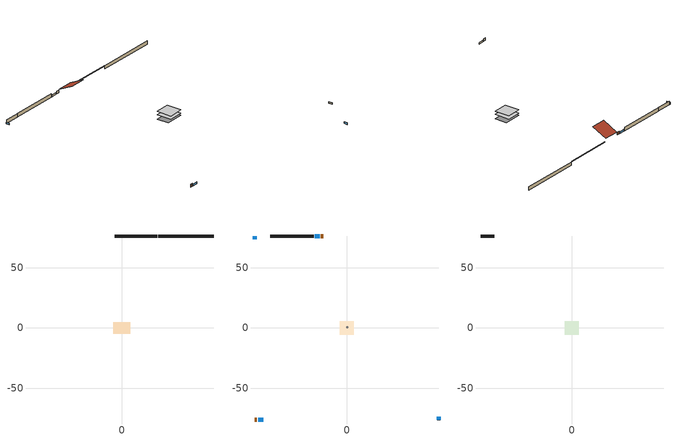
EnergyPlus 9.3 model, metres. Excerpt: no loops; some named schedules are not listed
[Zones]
conditioned basement
 floor foundation (Slab construction): -6.86,-4.57 -6.86,4.57 6.86,4.57 6.86,-4.57 z-2.13
 wall outside (RimJoistFoundation construction): 29.47,76.11 -5.89,76.11 z0.3:0.61
 wall foundation (FoundationWall construction): 76.11,76.11 30.39,76.11 z-2.13:0.3
 ceiling adiabatic (AdiabaticFloorConstruction): -5.6,5.6 -5.6,-5.6 5.6,-5.6 5.6,5.6 z0.3
ashp airloop ret air zone
 floor adiabatic (AdiabaticConst): 0,0 0,1 1,1 1,0 z0
 wall adiabatic (AdiabaticConst): 0,1 0,0 1,0 1,1 0,1 z0:1
 ceiling adiabatic (AdiabaticConst): 1,0 1,1 0,1 0,0 z1
living
 floor adiabatic (AdiabaticFloorConstruction 1): 5.6,5.6 5.6,-5.6 -5.6,-5.6 -5.6,5.6 z0.3
 wall outside (AdiabaticWallConstruction 1): -19.59,76.11 -21.42,76.11 / -76.12,-76.11 -74.29,-76.11 z0.3:2.34
 wall outside (AdiabaticWallConstruction): 76.11,-76.12 76.11,-73.37 / -22.35,76.11 -26.47,76.11 / -73.36,-76.11 -69.24,-76.11 / -76.11,76.12 -76.11,73.37 z0.3:1.52
 wall outside (Wall construction): -27.39,76.11 -63.21,76.11 z0.3:2.74
 window (WindowConstruction 2): 76.11,-76.11 76.11,-73.37 z0.31:1.52
 window (WindowConstruction): -22.35,76.11 -26.46,76.11 z0.31:1.52
 window (WindowConstruction 1): -73.36,-76.11 -69.24,-76.11 z0.31:1.52
 window (WindowConstruction 3): -76.11,76.11 -76.11,73.37 z0.31:1.52
 door (Door): -19.59,76.11 -21.42,76.11 z0.3:2.34
 door (Door 1): -76.11,-76.11 -74.29,-76.11 z0.3:2.34
unvented attic
 floor to living (FloorBelowAttic construction Reversed): -5.6,-5.6 -5.6,5.6 5.6,5.6 5.6,-5.6 z2.74
 wall outside (WallAtticGable construction): -64.14,76.11 -75.19,76.11 z0.3:2.74
 roof outside (Roof construction): -18.66,76.11,2.74 -18.66,65.52,8.04 -6.82,65.52,8.04 -6.82,76.11,2.74
[Building]
Building 1: Terrain=Suburbs
[Site:Location]
Denver Intl Ap_CO_USA: Latitude {deg}=39.83; Longitude {deg}=-104.65; Time Zone {hr}=-7; Elevation {m}=1650
[Site:GroundTemperature:Deep]
10.8753, 10.8753, 10.8753, 10.8753, 10.8753, 10.8753, 10.8753, 10.8753, 10.8753, 10.8753, 10.8753, 10.8753
[Site:WaterMainsTemperature]
Calculation Method=Schedule; Temperature Schedule=mains temperature schedule; Annual Average Outdoor Air Temperature {C}=10.8753; Maximum Difference In Monthly Average Outdoor Air Temperatures {deltaC}=23.1524
[Material] Roughness=Rough
Name | Thickness {m} | Conductivity {W/m-K} | Density {kg/m3} | Specific Heat {J/kg-K} | Thermal Absorptance | Solar Absorptance | Visible Absorptance
Asphalt Shingles&#44 Dark | 0.009525 | 0.162714 | 1121.4 | 1465.45 | 0.92 | 0.7 | 0.7
Concrete 4.0 in. | 0.1016 | 1.803125 | 2242.8 | 837.4 | 0.9 | 0.7 | 0.7
Concrete 8.0 in. | 0.2032 | 1.803125 | 2242.8 | 837.4 | 0.9 | 0.7 | 0.7
DoorMaterial | 0.04445 | 0.0716541 | 512.64 | 1214.23 | 0.9 | 0.7 | 0.7
Drywall 0.5 in. | 0.0127 | 0.160291 | 801 | 837.4 | 0.9 | 0.5 | 0.1
Floor Covering | 0.0127 | 0.0433444 | 54.468 | 1339.84 | 0.9 | 0.9 | 0.7
FloorIns | 0.1397 | 0.031915 | 92.3553 | 1139.71 | 0.9 | 0.7 | 0.7
FloorIns 1 | 0.1397 | 1.65989 | 37.0049 | 1207.88 | 0.9 | 0.7 | 0.7
FoundationExtVertIns | 0.0461162 | 0.029427 | 32.04 | 1214.23 | 0.9 | 0.7 | 0.7
furniture material living | 0.06096 | 0.115458 | 640.8 | 1214.23 | 0.9 | 0.6 | 0.1
Plywood 0.75 in. | 0.01905 | 0.115458 | 512.64 | 1214.23 | 0.9 | 0.7 | 0.7
RimJoistSheathing | 0.0508 | 0.115458 | 512.64 | 1214.23 | 0.9 | 0.7 | 0.7
RimJoistStudAndCavity | 0.0508 | 0.0371499 | 125.044 | 1163.47 | 0.9 | 0.7 | 0.7
RoofIns | 0.0889 | 1.16678 | 78.34581 | 1123.46 | 0.9 | 0.7 | 0.7
RoofSheathing | 0.0127 | 0.115458 | 512.64 | 1214.23 | 0.9 | 0.7 | 0.7
Stucco&#44 Medium/Dark | 0.0254 | 0.649125 | 1281.6 | 879.27 | 0.9 | 0.75 | 0.75
WallRigidIns | 0.051816 | 0.029427 | 32.04 | 1214.23 | 0.9 | 0.7 | 0.7
WallRigidIns 1; WallRigidIns 2; WallRigidIns 3; WallRigidIns 4 | 0.1 | 0.029427 | 32.04 | 1214.23 | 0.9 | 0.7 | 0.7
WallStudAndCavity | 0.1397 | 0.0823012 | 139.0536 | 1170.24 | 0.9 | 0.7 | 0.7
WallStudAndCavity 1 | 0.1397 | 0.727959 | 139.0536 | 1170.24 | 0.9 | 0.7 | 0.7
WallStudAndCavity 2 | 0.0889 | 0.377826 | 52.3479 | 1209.89 | 0.9 | 0.7 | 0.7
WallStudAndCavity 3 | 0.0889 | 0.397942 | 83.0341 | 1211.67 | 0.9 | 0.7 | 0.7
Wood Floor | 0.015875 | 0.115458 | 544.68 | 1214.23 | 0.9 | 0.7 | 0.7
Wood&#44 Light; Wood&#44 Light 1; Wood&#44 Light 2 | 0.0254 | 0.102417 | 544.68 | 1172.36 | 0.92 | 0.7 | 0.7
[Material:NoMass]
Adiabatic: Roughness=Rough; Thermal Resistance {m2-K/W}=176.1; Thermal Absorptance=0.9; Solar Absorptance=0.7; Visible Absorptance=0.7
[WindowMaterial:Shade] Solar Transmittance=0.822706; Solar Reflectance=0.177284; Visible Transmittance=0.822706; Visible Reflectance=0.177284; Infrared Hemispherical Emissivity=1e-005; Infrared Transmittance=0.822706; Thickness {m}=0.0001; Conductivity {W/m-K}=10000; Shade to Glass Distance {m}=0.001; Top Opening Multiplier=0; Bottom Opening Multiplier=0; Left-Side Opening Multiplier=0; Right-Side Opening Multiplier=0; Airflow Permeability=0
CoolingShade; CoolingShade 1; CoolingShade 2; CoolingShade 3
[WindowMaterial:SimpleGlazingSystem]
WindowMaterial: U-Factor {W/m2-K}=1.87374; Solar Heat Gain Coefficient=0.3825
[Construction]
AdiabaticConst: Adiabatic
AdiabaticFloorConstruction: FloorIns 1, WallRigidIns 3, Plywood 0.75 in., Wood Floor, Floor Covering
AdiabaticFloorConstruction 1: FloorIns 1, WallRigidIns 4, Plywood 0.75 in., Wood Floor, Floor Covering
AdiabaticWallConstruction: Stucco&#44 Medium/Dark, WallRigidIns 1, WallStudAndCavity 2, Drywall 0.5 in.
AdiabaticWallConstruction 1: Stucco&#44 Medium/Dark, WallRigidIns 2, WallStudAndCavity 2, Drywall 0.5 in.
Door; Door 1: DoorMaterial
FloorBelowAttic construction Reversed: Floor Covering, Plywood 0.75 in., WallRigidIns, FloorIns
FoundationWall construction: Concrete 8.0 in., Drywall 0.5 in.
furniture construction conditioned basement; furniture construction living: furniture material living
PartitionWallConstruction: WallStudAndCavity 3, Drywall 0.5 in.
RimJoistFoundation construction: Wood&#44 Light 2, WallRigidIns, RimJoistSheathing, RimJoistStudAndCavity, Drywall 0.5 in.
Roof construction: Asphalt Shingles&#44 Dark, RoofSheathing, RoofIns
Slab construction: Concrete 4.0 in.
Wall construction: Wood&#44 Light, WallRigidIns, RoofSheathing, WallStudAndCavity, Drywall 0.5 in.
WallAtticGable construction: Wood&#44 Light 1, RoofSheathing, WallStudAndCavity 1
WindowConstruction; WindowConstruction 1; WindowConstruction 2; WindowConstruction 3: WindowMaterial
[Zone]
Name | Volume {m3}
ashp airloop ret air zone | 1
conditioned basement | 344.05
living | 267.594
unvented attic | 117.048
[OtherEquipment] Fuel Type=None; Design Level Calculation Method=EquipmentLevel
Name | Zone or ZoneList | Schedule | Design Level {W} | Fraction Latent | Fraction Radiant | Fraction Lost
ashp_airloop_RetCondToRP equip; ashp_airloop_RetLatLkToRP equip; ashp_airloop_RetSensLkToRP equip | ashp airloop ret air zone | Always On Discrete | 0
ashp_airloop_SupCondToLv equip; ashp_airloop_SupLatLkToLv equip; ashp_airloop_SupSensLkToLv equip | living | Always On Discrete | 0
dhw fixtures Latent | living | dhw fixtures schedule | 5740.21 | 1 | 0 | 0
dhw fixtures Sensible | living | dhw fixtures schedule | -5657.22 | 0 | 0.6 | 0
ashp_airloop_RetCondToDZ equip; ashp_airloop_SupCondToDZ equip; ashp_airloop_SupLatLkToDZ equip; ashp_airloop_SupSensLkToDZ equip | unvented attic | Always On Discrete | 0
[InternalMass] Surface Area {m2}=125.419
Name | Construction | Zone or ZoneList
conditioned basement Partition | PartitionWallConstruction | conditioned basement
furniture mass conditioned basement | furniture construction conditioned basement | conditioned basement
furniture mass living | furniture construction living | living
living Partition | PartitionWallConstruction | living
[People] Number of People Schedule=occupants schedule; Number of People Calculation Method=People; Number of People=1.5; Fraction Radiant=0.314171; Sensible Heat Fraction=0.56303; Activity Level Schedule=Schedule Ruleset 1; Carbon Dioxide Generation Rate {m3/s-W}=0; Enable ASHRAE 55 Comfort Warnings=No; Mean Radiant Temperature Calculation Type=ZoneAveraged
Name | Zone or ZoneList
occupants|conditioned basement | conditioned basement
occupants|living | living
[Lights] Schedule=lighting schedule; Design Level Calculation Method=LightingLevel; Lighting Level {W}=198.957; Return Air Fraction=0; Fraction Radiant=0.6; Fraction Visible=0.2; Fraction Replaceable=1
Name | Zone or ZoneList
lighting conditioned basement | conditioned basement
lighting living | living
[ElectricEquipment] Zone or ZoneList=living; Design Level Calculation Method=EquipmentLevel
Name | Schedule | Design Level {W} | Fraction Latent | Fraction Radiant | Fraction Lost
clothes dryer | clothes dryer | 242.937 | 0.0133027 | 0.0718931 | 0.866876
clothes washer | clothes washer schedule | 12014.4 | 0.0323485 | 0.167889 | 0.687837
cooking range | cooking range | 201.331 | 0.0799894 | 0.4318 | 0.200344
dishwasher | dishwasher schedule | 17599.3 | 0.307032 | 0.184219 | 0.385936
fridge | fridge | 97.4834 | 0 | 0.6 | 0
mech vent bath fan; mech vent house fan; mech vent range fan | Always On Discrete | 0 | 0 | 0 | 1
[ZoneInfiltration:DesignFlowRate] Zone or ZoneList=living; Schedule=Always On Discrete; Design Flow Rate Calculation Method=Flow/Zone; Design Flow Rate {m3/s}=0
infil flow; natural vent flow
[ZoneMixing] Schedule=Always On Continuous; Design Flow Rate Calculation Method=Flow/Zone; Design Flow Rate {m3/s}=0
Name | Zone | Source Zone
ashp_airloop_ZoneMixDZToLv mix | living | unvented attic
ashp_airloop_ZoneMixLvToDZ mix | unvented attic | living
[WindowShadingControl] Zone=living; Shading Type=InteriorShade; Shading Control Type=OnIfScheduleAllows; Shading Control Is Scheduled=Yes; Glare Control Is Active=No; Multiple Surface Control Type=Group
Name | Schedule | Shading Device Material | Fenestration Surface 1
WindowShadingControl | Window shading schedule | CoolingShade | WindowNorth
WindowShadingControl 1 | Window shading schedule 1 | CoolingShade 1 | WindowSouth
WindowShadingControl 2 | Window shading schedule 2 | CoolingShade 2 | WindowEast
WindowShadingControl 3 | Window shading schedule 3 | CoolingShade 3 | WindowWest
[SurfaceProperty:ExposedFoundationPerimeter]
Slab: Exposed Perimeter Calculation Method=TotalExposedPerimeter; Total Exposed Perimeter {m}=45.72; Exposed Perimeter Fraction=1
[AirLoopHVAC:ReturnPlenum]
ashp airloop return plenum: Zone=ashp airloop ret air zone
[Foundation:Kiva]
Foundation Kiva 1: Interior Horizontal Insulation Depth {m}=0; Exterior Horizontal Insulation Width {m}=0; Exterior Vertical Insulation Material=FoundationExtVertIns; Exterior Vertical Insulation Depth {m}=2.4384; Wall Height Above Grade {m}=0.3048; Wall Depth Below Slab {m}=0.2032; Footing Depth {m}=0.3
[Foundation:Kiva:Settings]
Soil Conductivity {W/m-K}=1.731; Soil Density {kg/m3}=1842.3; Soil Specific Heat {J/kg-K}=418.7; Ground Solar Absorptivity=0.9; Ground Thermal Absorptivity=0.9; Ground Surface Roughness {m}=0.03; Far-Field Width {m}=40; Deep-Ground Boundary Condition=ZeroFlux; Deep-Ground Depth {m}=40; Minimum Cell Dimension {m}=0.02; Maximum Cell Growth Coefficient=1.5; Simulation Timestep=Hourly
[Exterior:Lights]
lighting exterior: Schedule=lighting schedule; Design Level {W}=29.4804
[EnergyManagementSystem:Sensor] Output:Variable or Output:Meter Index Key=unvented attic
Name | Output:Variable or Output:Meter
ashp_airloop_DZ_T_s | Zone Air Temperature
ashp_airloop_DZ_W_s | Zone Mean Air Humidity Ratio
[Schedule:Week:Daily]
lighting schedule Week Rule - Jan1-Jan6: Schedule Day 17, lighting schedule allday1, lighting schedule allday1, lighting schedule allday1, lighting schedule allday1, lighting schedule allday1, lighting schedule allday1, Schedule Day 17, Schedule Day 17, Schedule Day 17, Schedule Day 17, Schedule Day 17
lighting schedule Week Rule - Jan7-Jan27: lighting schedule allday1, lighting schedule allday1, lighting schedule allday1, lighting schedule allday1, lighting schedule allday1, lighting schedule allday1, lighting schedule allday1, Schedule Day 17, Schedule Day 17, Schedule Day 17, Schedule Day 17, Schedule Day 17
lighting schedule Week Rule - Jan28-Feb3: lighting schedule allday1, lighting schedule allday1, lighting schedule allday1, lighting schedule allday1, lighting schedule allday2, lighting schedule allday2, lighting schedule allday2, Schedule Day 17, Schedule Day 17, Schedule Day 17, Schedule Day 17, Schedule Day 17
lighting schedule Week Rule - Feb4-Feb24: lighting schedule allday2, lighting schedule allday2, lighting schedule allday2, lighting schedule allday2, lighting schedule allday2, lighting schedule allday2, lighting schedule allday2, Schedule Day 17, Schedule Day 17, Schedule Day 17, Schedule Day 17, Schedule Day 17
lighting schedule Week Rule - Feb25-Mar3: lighting schedule allday2, lighting schedule allday2, lighting schedule allday2, lighting schedule allday2, lighting schedule allday3, lighting schedule allday3, lighting schedule allday3, Schedule Day 17, Schedule Day 17, Schedule Day 17, Schedule Day 17, Schedule Day 17
lighting schedule Week Rule - Mar4-Mar31: lighting schedule allday3, lighting schedule allday3, lighting schedule allday3, lighting schedule allday3, lighting schedule allday3, lighting schedule allday3, lighting schedule allday3, Schedule Day 17, Schedule Day 17, Schedule Day 17, Schedule Day 17, Schedule Day 17
lighting schedule Week Rule - Apr1-Apr28: lighting schedule allday4, lighting schedule allday4, lighting schedule allday4, lighting schedule allday4, lighting schedule allday4, lighting schedule allday4, lighting schedule allday4, Schedule Day 17, Schedule Day 17, Schedule Day 17, Schedule Day 17, Schedule Day 17
lighting schedule Week Rule - Apr29-May5: lighting schedule allday4, lighting schedule allday4, lighting schedule allday5, lighting schedule allday5, lighting schedule allday5, lighting schedule allday5, lighting schedule allday5, Schedule Day 17, Schedule Day 17, Schedule Day 17, Schedule Day 17, Schedule Day 17
lighting schedule Week Rule - May6-May26: lighting schedule allday5, lighting schedule allday5, lighting schedule allday5, lighting schedule allday5, lighting schedule allday5, lighting schedule allday5, lighting schedule allday5, Schedule Day 17, Schedule Day 17, Schedule Day 17, Schedule Day 17, Schedule Day 17
lighting schedule Week Rule - May27-Jun2: lighting schedule allday5, lighting schedule allday5, lighting schedule allday5, lighting schedule allday5, lighting schedule allday5, lighting schedule allday6, lighting schedule allday6, Schedule Day 17, Schedule Day 17, Schedule Day 17, Schedule Day 17, Schedule Day 17
lighting schedule Week Rule - Jun3-Jun30: lighting schedule allday6, lighting schedule allday6, lighting schedule allday6, lighting schedule allday6, lighting schedule allday6, lighting schedule allday6, lighting schedule allday6, Schedule Day 17, Schedule Day 17, Schedule Day 17, Schedule Day 17, Schedule Day 17
lighting schedule Week Rule - Jul1-Jul28: lighting schedule allday7, lighting schedule allday7, lighting schedule allday7, lighting schedule allday7, lighting schedule allday7, lighting schedule allday7, lighting schedule allday7, Schedule Day 17, Schedule Day 17, Schedule Day 17, Schedule Day 17, Schedule Day 17
occupants schedule Week Rule - Jan1-Jan6: Schedule Day 5, occupants schedule allday1, occupants schedule allday1, occupants schedule allday1, occupants schedule allday1, occupants schedule allday1, occupants schedule allday1, Schedule Day 5, Schedule Day 5, Schedule Day 5, Schedule Day 5, Schedule Day 5
occupants schedule Week Rule - Jan7-Jan27: occupants schedule allday1, occupants schedule allday1, occupants schedule allday1, occupants schedule allday1, occupants schedule allday1, occupants schedule allday1, occupants schedule allday1, Schedule Day 5, Schedule Day 5, Schedule Day 5, Schedule Day 5, Schedule Day 5
occupants schedule Week Rule - Jan28-Feb3: occupants schedule allday1, occupants schedule allday1, occupants schedule allday1, occupants schedule allday1, occupants schedule allday2, occupants schedule allday2, occupants schedule allday2, Schedule Day 5, Schedule Day 5, Schedule Day 5, Schedule Day 5, Schedule Day 5
occupants schedule Week Rule - Feb4-Feb24: occupants schedule allday2, occupants schedule allday2, occupants schedule allday2, occupants schedule allday2, occupants schedule allday2, occupants schedule allday2, occupants schedule allday2, Schedule Day 5, Schedule Day 5, Schedule Day 5, Schedule Day 5, Schedule Day 5
occupants schedule Week Rule - Feb25-Mar3: occupants schedule allday2, occupants schedule allday2, occupants schedule allday2, occupants schedule allday2, occupants schedule allday3, occupants schedule allday3, occupants schedule allday3, Schedule Day 5, Schedule Day 5, Schedule Day 5, Schedule Day 5, Schedule Day 5
occupants schedule Week Rule - Mar4-Mar31: occupants schedule allday3, occupants schedule allday3, occupants schedule allday3, occupants schedule allday3, occupants schedule allday3, occupants schedule allday3, occupants schedule allday3, Schedule Day 5, Schedule Day 5, Schedule Day 5, Schedule Day 5, Schedule Day 5
occupants schedule Week Rule - Apr1-Apr28: occupants schedule allday4, occupants schedule allday4, occupants schedule allday4, occupants schedule allday4, occupants schedule allday4, occupants schedule allday4, occupants schedule allday4, Schedule Day 5, Schedule Day 5, Schedule Day 5, Schedule Day 5, Schedule Day 5
occupants schedule Week Rule - Apr29-May5: occupants schedule allday4, occupants schedule allday4, occupants schedule allday5, occupants schedule allday5, occupants schedule allday5, occupants schedule allday5, occupants schedule allday5, Schedule Day 5, Schedule Day 5, Schedule Day 5, Schedule Day 5, Schedule Day 5
occupants schedule Week Rule - May6-May26: occupants schedule allday5, occupants schedule allday5, occupants schedule allday5, occupants schedule allday5, occupants schedule allday5, occupants schedule allday5, occupants schedule allday5, Schedule Day 5, Schedule Day 5, Schedule Day 5, Schedule Day 5, Schedule Day 5
occupants schedule Week Rule - May27-Jun2: occupants schedule allday5, occupants schedule allday5, occupants schedule allday5, occupants schedule allday5, occupants schedule allday5, occupants schedule allday6, occupants schedule allday6, Schedule Day 5, Schedule Day 5, Schedule Day 5, Schedule Day 5, Schedule Day 5
occupants schedule Week Rule - Jun3-Jun30: occupants schedule allday6, occupants schedule allday6, occupants schedule allday6, occupants schedule allday6, occupants schedule allday6, occupants schedule allday6, occupants schedule allday6, Schedule Day 5, Schedule Day 5, Schedule Day 5, Schedule Day 5, Schedule Day 5
occupants schedule Week Rule - Jul1-Jul28: occupants schedule allday7, occupants schedule allday7, occupants schedule allday7, occupants schedule allday7, occupants schedule allday7, occupants schedule allday7, occupants schedule allday7, Schedule Day 5, Schedule Day 5, Schedule Day 5, Schedule Day 5, Schedule Day 5
occupants schedule Week Rule - Jul29-Aug4: occupants schedule allday7, occupants schedule allday7, occupants schedule allday7, occupants schedule allday8, occupants schedule allday8, occupants schedule allday8, occupants schedule allday8, Schedule Day 5, Schedule Day 5, Schedule Day 5, Schedule Day 5, Schedule Day 5
occupants schedule Week Rule - Aug5-Aug25: occupants schedule allday8, occupants schedule allday8, occupants schedule allday8, occupants schedule allday8, occupants schedule allday8, occupants schedule allday8, occupants schedule allday8, Schedule Day 5, Schedule Day 5, Schedule Day 5, Schedule Day 5, Schedule Day 5
occupants schedule Week Rule - Aug26-Sep1: occupants schedule allday8, occupants schedule allday8, occupants schedule allday8, occupants schedule allday8, occupants schedule allday8, occupants schedule allday8, occupants schedule allday9, Schedule Day 5, Schedule Day 5, Schedule Day 5, Schedule Day 5, Schedule Day 5
occupants schedule Week Rule - Sep2-Sep29: occupants schedule allday9, occupants schedule allday9, occupants schedule allday9, occupants schedule allday9, occupants schedule allday9, occupants schedule allday9, occupants schedule allday9, Schedule Day 5, Schedule Day 5, Schedule Day 5, Schedule Day 5, Schedule Day 5
occupants schedule Week Rule - Sep30-Oct6: occupants schedule allday9, occupants schedule allday10, occupants schedule allday10, occupants schedule allday10, occupants schedule allday10, occupants schedule allday10, occupants schedule allday10, Schedule Day 5, Schedule Day 5, Schedule Day 5, Schedule Day 5, Schedule Day 5
occupants schedule Week Rule - Oct7-Oct27: occupants schedule allday10, occupants schedule allday10, occupants schedule allday10, occupants schedule allday10, occupants schedule allday10, occupants schedule allday10, occupants schedule allday10, Schedule Day 5, Schedule Day 5, Schedule Day 5, Schedule Day 5, Schedule Day 5
occupants schedule Week Rule - Oct28-Nov3: occupants schedule allday10, occupants schedule allday10, occupants schedule allday10, occupants schedule allday10, occupants schedule allday11, occupants schedule allday11, occupants schedule allday11, Schedule Day 5, Schedule Day 5, Schedule Day 5, Schedule Day 5, Schedule Day 5
occupants schedule Week Rule - Nov4-Nov24: occupants schedule allday11, occupants schedule allday11, occupants schedule allday11, occupants schedule allday11, occupants schedule allday11, occupants schedule allday11, occupants schedule allday11, Schedule Day 5, Schedule Day 5, Schedule Day 5, Schedule Day 5, Schedule Day 5
occupants schedule Week Rule - Nov25-Dec1: occupants schedule allday11, occupants schedule allday11, occupants schedule allday11, occupants schedule allday11, occupants schedule allday11, occupants schedule allday11, occupants schedule allday12, Schedule Day 5, Schedule Day 5, Schedule Day 5, Schedule Day 5, Schedule Day 5
occupants schedule Week Rule - Dec2-Dec31: occupants schedule allday12, occupants schedule allday12, occupants schedule allday12, occupants schedule allday12, occupants schedule allday12, occupants schedule allday12, occupants schedule allday12, Schedule Day 5, Schedule Day 5, Schedule Day 5, Schedule Day 5, Schedule Day 5
Schedule Ruleset 1 Week Rule - Jan1-Dec31: Schedule Day 6, Schedule Day 6, Schedule Day 6, Schedule Day 6, Schedule Day 6, Schedule Day 6, Schedule Day 6, Schedule Day 6, Schedule Day 6, Schedule Day 6, Schedule Day 6, Schedule Day 6
[Schedule:Year]
lighting schedule: lighting schedule Week Rule - Jan1-Jan6, 1, 1, 1, 6, lighting schedule Week Rule - Jan7-Jan27, 1, 7, 1, 27, lighting schedule Week Rule - Jan28-Feb3, 1, 28, 2, 3, lighting schedule Week Rule - Feb4-Feb24, 2, 4, 2, 24, lighting schedule Week Rule - Feb25-Mar3, 2, 25, 3, 3, lighting schedule Week Rule - Mar4-Mar31, 3, 4, 3, 31, lighting schedule Week Rule - Apr1-Apr28, 4, 1, 4, 28, lighting schedule Week Rule - Apr29-May5, 4, 29, 5, 5, lighting schedule Week Rule - May6-May26, 5, 6, 5, 26, lighting schedule Week Rule - May27-Jun2, 5, 27, 6, 2, lighting schedule Week Rule - Jun3-Jun30, 6, 3, 6, 30, lighting schedule Week Rule - Jul1-Jul28, 7, 1, 7, 28, lighting schedule Week Rule - Jul29-Aug4, 7, 29, 8, 4, lighting schedule Week Rule - Aug5-Aug25, 8, 5, 8, 25, lighting schedule Week Rule - Aug26-Sep1, 8, 26, 9, 1, lighting schedule Week Rule - Sep2-Sep29, 9, 2, 9, 29, lighting schedule Week Rule - Sep30-Oct6, 9, 30, 10, 6, lighting schedule Week Rule - Oct7-Oct27, 10, 7, 10, 27, lighting schedule Week Rule - Oct28-Nov3, 10, 28, 11, 3, lighting schedule Week Rule - Nov4-Nov24, 11, 4, 11, 24, lighting schedule Week Rule - Nov25-Dec1, 11, 25, 12, 1, lighting schedule Week Rule - Dec2-Dec31, 12, 2, 12, 31
clothes dryer: clothes dryer Week Rule - Jan1-Jan6, 1, 1, 1, 6, clothes dryer Week Rule - Jan7-Jan27, 1, 7, 1, 27, clothes dryer Week Rule - Jan28-Feb3, 1, 28, 2, 3, clothes dryer Week Rule - Feb4-Feb24, 2, 4, 2, 24, clothes dryer Week Rule - Feb25-Mar3, 2, 25, 3, 3, clothes dryer Week Rule - Mar4-Mar31, 3, 4, 3, 31, clothes dryer Week Rule - Apr1-Apr28, 4, 1, 4, 28, clothes dryer Week Rule - Apr29-May5, 4, 29, 5, 5, clothes dryer Week Rule - May6-May26, 5, 6, 5, 26, clothes dryer Week Rule - May27-Jun2, 5, 27, 6, 2, clothes dryer Week Rule - Jun3-Jun30, 6, 3, 6, 30, clothes dryer Week Rule - Jul1-Jul28, 7, 1, 7, 28, clothes dryer Week Rule - Jul29-Aug4, 7, 29, 8, 4, clothes dryer Week Rule - Aug5-Aug25, 8, 5, 8, 25, clothes dryer Week Rule - Aug26-Sep1, 8, 26, 9, 1, clothes dryer Week Rule - Sep2-Sep29, 9, 2, 9, 29, clothes dryer Week Rule - Sep30-Oct6, 9, 30, 10, 6, clothes dryer Week Rule - Oct7-Oct27, 10, 7, 10, 27, clothes dryer Week Rule - Oct28-Nov3, 10, 28, 11, 3, clothes dryer Week Rule - Nov4-Nov24, 11, 4, 11, 24, clothes dryer Week Rule - Nov25-Dec1, 11, 25, 12, 1, clothes dryer Week Rule - Dec2-Dec31, 12, 2, 12, 31
clothes washer schedule: clothes washer schedule Week Rule - Jan1-Jan6, 1, 1, 1, 6, clothes washer schedule Week Rule - Jan7-Dec31, 1, 7, 12, 31
cooking range: cooking range Week Rule - Jan1-Jan6, 1, 1, 1, 6, cooking range Week Rule - Jan7-Jan27, 1, 7, 1, 27, cooking range Week Rule - Jan28-Feb3, 1, 28, 2, 3, cooking range Week Rule - Feb4-Feb24, 2, 4, 2, 24, cooking range Week Rule - Feb25-Mar3, 2, 25, 3, 3, cooking range Week Rule - Mar4-Mar31, 3, 4, 3, 31, cooking range Week Rule - Apr1-Apr28, 4, 1, 4, 28, cooking range Week Rule - Apr29-May5, 4, 29, 5, 5, cooking range Week Rule - May6-May26, 5, 6, 5, 26, cooking range Week Rule - May27-Jun2, 5, 27, 6, 2, cooking range Week Rule - Jun3-Jun30, 6, 3, 6, 30, cooking range Week Rule - Jul1-Jul28, 7, 1, 7, 28, cooking range Week Rule - Jul29-Aug4, 7, 29, 8, 4, cooking range Week Rule - Aug5-Aug25, 8, 5, 8, 25, cooking range Week Rule - Aug26-Sep1, 8, 26, 9, 1, cooking range Week Rule - Sep2-Sep29, 9, 2, 9, 29, cooking range Week Rule - Sep30-Oct6, 9, 30, 10, 6, cooking range Week Rule - Oct7-Oct27, 10, 7, 10, 27, cooking range Week Rule - Oct28-Nov3, 10, 28, 11, 3, cooking range Week Rule - Nov4-Nov24, 11, 4, 11, 24, cooking range Week Rule - Nov25-Dec1, 11, 25, 12, 1, cooking range Week Rule - Dec2-Dec31, 12, 2, 12, 31
dishwasher schedule: dishwasher schedule Week Rule - Jan1-Jan6, 1, 1, 1, 6, dishwasher schedule Week Rule - Jan7-Dec31, 1, 7, 12, 31
fridge: fridge Week Rule - Jan1-Jan6, 1, 1, 1, 6, fridge Week Rule - Jan7-Jan27, 1, 7, 1, 27, fridge Week Rule - Jan28-Feb3, 1, 28, 2, 3, fridge Week Rule - Feb4-Feb24, 2, 4, 2, 24, fridge Week Rule - Feb25-Mar3, 2, 25, 3, 3, fridge Week Rule - Mar4-Mar31, 3, 4, 3, 31, fridge Week Rule - Apr1-Apr28, 4, 1, 4, 28, fridge Week Rule - Apr29-May5, 4, 29, 5, 5, fridge Week Rule - May6-May26, 5, 6, 5, 26, fridge Week Rule - May27-Jun2, 5, 27, 6, 2, fridge Week Rule - Jun3-Jun30, 6, 3, 6, 30, fridge Week Rule - Jul1-Jul28, 7, 1, 7, 28, fridge Week Rule - Jul29-Aug4, 7, 29, 8, 4, fridge Week Rule - Aug5-Aug25, 8, 5, 8, 25, fridge Week Rule - Aug26-Sep1, 8, 26, 9, 1, fridge Week Rule - Sep2-Sep29, 9, 2, 9, 29, fridge Week Rule - Sep30-Oct6, 9, 30, 10, 6, fridge Week Rule - Oct7-Oct27, 10, 7, 10, 27, fridge Week Rule - Oct28-Nov3, 10, 28, 11, 3, fridge Week Rule - Nov4-Nov24, 11, 4, 11, 24, fridge Week Rule - Nov25-Dec1, 11, 25, 12, 1, fridge Week Rule - Dec2-Dec31, 12, 2, 12, 31
occupants schedule: occupants schedule Week Rule - Jan1-Jan6, 1, 1, 1, 6, occupants schedule Week Rule - Jan7-Jan27, 1, 7, 1, 27, occupants schedule Week Rule - Jan28-Feb3, 1, 28, 2, 3, occupants schedule Week Rule - Feb4-Feb24, 2, 4, 2, 24, occupants schedule Week Rule - Feb25-Mar3, 2, 25, 3, 3, occupants schedule Week Rule - Mar4-Mar31, 3, 4, 3, 31, occupants schedule Week Rule - Apr1-Apr28, 4, 1, 4, 28, occupants schedule Week Rule - Apr29-May5, 4, 29, 5, 5, occupants schedule Week Rule - May6-May26, 5, 6, 5, 26, occupants schedule Week Rule - May27-Jun2, 5, 27, 6, 2, occupants schedule Week Rule - Jun3-Jun30, 6, 3, 6, 30, occupants schedule Week Rule - Jul1-Jul28, 7, 1, 7, 28, occupants schedule Week Rule - Jul29-Aug4, 7, 29, 8, 4, occupants schedule Week Rule - Aug5-Aug25, 8, 5, 8, 25, occupants schedule Week Rule - Aug26-Sep1, 8, 26, 9, 1, occupants schedule Week Rule - Sep2-Sep29, 9, 2, 9, 29, occupants schedule Week Rule - Sep30-Oct6, 9, 30, 10, 6, occupants schedule Week Rule - Oct7-Oct27, 10, 7, 10, 27, occupants schedule Week Rule - Oct28-Nov3, 10, 28, 11, 3, occupants schedule Week Rule - Nov4-Nov24, 11, 4, 11, 24, occupants schedule Week Rule - Nov25-Dec1, 11, 25, 12, 1, occupants schedule Week Rule - Dec2-Dec31, 12, 2, 12, 31
Schedule Ruleset 1: Schedule Ruleset 1 Week Rule - Jan1-Dec31, 1, 1, 12, 31
Window shading schedule: Window shading schedule Week Rule - Jan1-Jan6, 1, 1, 1, 6, Window shading schedule Week Rule - Jan7-Jan27, 1, 7, 1, 27, Window shading schedule Week Rule - Jan28-Feb3, 1, 28, 2, 3, Window shading schedule Week Rule - Feb4-Feb24, 2, 4, 2, 24, Window shading schedule Week Rule - Feb25-Mar3, 2, 25, 3, 3, Window shading schedule Week Rule - Mar4-Mar31, 3, 4, 3, 31, Window shading schedule Week Rule - Apr1-Apr28, 4, 1, 4, 28, Window shading schedule Week Rule - Apr29-May5, 4, 29, 5, 5, Window shading schedule Week Rule - May6-May26, 5, 6, 5, 26, Window shading schedule Week Rule - May27-Jun2, 5, 27, 6, 2, Window shading schedule Week Rule - Jun3-Jun30, 6, 3, 6, 30, Window shading schedule Week Rule - Jul1-Jul28, 7, 1, 7, 28, Window shading schedule Week Rule - Jul29-Aug4, 7, 29, 8, 4, Window shading schedule Week Rule - Aug5-Aug25, 8, 5, 8, 25, Window shading schedule Week Rule - Aug26-Sep1, 8, 26, 9, 1, Window shading schedule Week Rule - Sep2-Sep29, 9, 2, 9, 29, Window shading schedule Week Rule - Sep30-Oct6, 9, 30, 10, 6, Window shading schedule Week Rule - Oct7-Oct27, 10, 7, 10, 27, Window shading schedule Week Rule - Oct28-Nov3, 10, 28, 11, 3, Window shading schedule Week Rule - Nov4-Nov24, 11, 4, 11, 24, Window shading schedule Week Rule - Nov25-Dec1, 11, 25, 12, 1, Window shading schedule Week Rule - Dec2-Dec31, 12, 2, 12, 31
Window shading schedule 1: Window shading schedule 1 Week Rule - Jan1-Jan6, 1, 1, 1, 6, Window shading schedule 1 Week Rule - Jan7-Jan27, 1, 7, 1, 27, Window shading schedule 1 Week Rule - Jan28-Feb3, 1, 28, 2, 3, Window shading schedule 1 Week Rule - Feb4-Feb24, 2, 4, 2, 24, Window shading schedule 1 Week Rule - Feb25-Mar3, 2, 25, 3, 3, Window shading schedule 1 Week Rule - Mar4-Mar31, 3, 4, 3, 31, Window shading schedule 1 Week Rule - Apr1-Apr28, 4, 1, 4, 28, Window shading schedule 1 Week Rule - Apr29-May5, 4, 29, 5, 5, Window shading schedule 1 Week Rule - May6-May26, 5, 6, 5, 26, Window shading schedule 1 Week Rule - May27-Jun2, 5, 27, 6, 2, Window shading schedule 1 Week Rule - Jun3-Jun30, 6, 3, 6, 30, Window shading schedule 1 Week Rule - Jul1-Jul28, 7, 1, 7, 28, Window shading schedule 1 Week Rule - Jul29-Aug4, 7, 29, 8, 4, Window shading schedule 1 Week Rule - Aug5-Aug25, 8, 5, 8, 25, Window shading schedule 1 Week Rule - Aug26-Sep1, 8, 26, 9, 1, Window shading schedule 1 Week Rule - Sep2-Sep29, 9, 2, 9, 29, Window shading schedule 1 Week Rule - Sep30-Oct6, 9, 30, 10, 6, Window shading schedule 1 Week Rule - Oct7-Oct27, 10, 7, 10, 27, Window shading schedule 1 Week Rule - Oct28-Nov3, 10, 28, 11, 3, Window shading schedule 1 Week Rule - Nov4-Nov24, 11, 4, 11, 24, Window shading schedule 1 Week Rule - Nov25-Dec1, 11, 25, 12, 1, Window shading schedule 1 Week Rule - Dec2-Dec31, 12, 2, 12, 31
Window shading schedule 2: Window shading schedule 2 Week Rule - Jan1-Jan6, 1, 1, 1, 6, Window shading schedule 2 Week Rule - Jan7-Jan27, 1, 7, 1, 27, Window shading schedule 2 Week Rule - Jan28-Feb3, 1, 28, 2, 3, Window shading schedule 2 Week Rule - Feb4-Feb24, 2, 4, 2, 24, Window shading schedule 2 Week Rule - Feb25-Mar3, 2, 25, 3, 3, Window shading schedule 2 Week Rule - Mar4-Mar31, 3, 4, 3, 31, Window shading schedule 2 Week Rule - Apr1-Apr28, 4, 1, 4, 28, Window shading schedule 2 Week Rule - Apr29-May5, 4, 29, 5, 5, Window shading schedule 2 Week Rule - May6-May26, 5, 6, 5, 26, Window shading schedule 2 Week Rule - May27-Jun2, 5, 27, 6, 2, Window shading schedule 2 Week Rule - Jun3-Jun30, 6, 3, 6, 30, Window shading schedule 2 Week Rule - Jul1-Jul28, 7, 1, 7, 28, Window shading schedule 2 Week Rule - Jul29-Aug4, 7, 29, 8, 4, Window shading schedule 2 Week Rule - Aug5-Aug25, 8, 5, 8, 25, Window shading schedule 2 Week Rule - Aug26-Sep1, 8, 26, 9, 1, Window shading schedule 2 Week Rule - Sep2-Sep29, 9, 2, 9, 29, Window shading schedule 2 Week Rule - Sep30-Oct6, 9, 30, 10, 6, Window shading schedule 2 Week Rule - Oct7-Oct27, 10, 7, 10, 27, Window shading schedule 2 Week Rule - Oct28-Nov3, 10, 28, 11, 3, Window shading schedule 2 Week Rule - Nov4-Nov24, 11, 4, 11, 24, Window shading schedule 2 Week Rule - Nov25-Dec1, 11, 25, 12, 1, Window shading schedule 2 Week Rule - Dec2-Dec31, 12, 2, 12, 31
Window shading schedule 3: Window shading schedule 3 Week Rule - Jan1-Jan6, 1, 1, 1, 6, Window shading schedule 3 Week Rule - Jan7-Jan27, 1, 7, 1, 27, Window shading schedule 3 Week Rule - Jan28-Feb3, 1, 28, 2, 3, Window shading schedule 3 Week Rule - Feb4-Feb24, 2, 4, 2, 24, Window shading schedule 3 Week Rule - Feb25-Mar3, 2, 25, 3, 3, Window shading schedule 3 Week Rule - Mar4-Mar31, 3, 4, 3, 31, Window shading schedule 3 Week Rule - Apr1-Apr28, 4, 1, 4, 28, Window shading schedule 3 Week Rule - Apr29-May5, 4, 29, 5, 5, Window shading schedule 3 Week Rule - May6-May26, 5, 6, 5, 26, Window shading schedule 3 Week Rule - May27-Jun2, 5, 27, 6, 2, Window shading schedule 3 Week Rule - Jun3-Jun30, 6, 3, 6, 30, Window shading schedule 3 Week Rule - Jul1-Jul28, 7, 1, 7, 28, Window shading schedule 3 Week Rule - Jul29-Aug4, 7, 29, 8, 4, Window shading schedule 3 Week Rule - Aug5-Aug25, 8, 5, 8, 25, Window shading schedule 3 Week Rule - Aug26-Sep1, 8, 26, 9, 1, Window shading schedule 3 Week Rule - Sep2-Sep29, 9, 2, 9, 29, Window shading schedule 3 Week Rule - Sep30-Oct6, 9, 30, 10, 6, Window shading schedule 3 Week Rule - Oct7-Oct27, 10, 7, 10, 27, Window shading schedule 3 Week Rule - Oct28-Nov3, 10, 28, 11, 3, Window shading schedule 3 Week Rule - Nov4-Nov24, 11, 4, 11, 24, Window shading schedule 3 Week Rule - Nov25-Dec1, 11, 25, 12, 1, Window shading schedule 3 Week Rule - Dec2-Dec31, 12, 2, 12, 31
[Schedule:Compact]
mains temperature schedule: Through: 01/03, For: AllDays, Until: 24:00, 9.98111, Through: 01/04, For: AllDays, Until: 24:00, 9.92111, Through: 01/05, For: AllDays, Until: 24:00, 9.86222, Through: 01/06, For: AllDays, Until: 24:00, 9.80444, Through: 01/07, For: AllDays, Until: 24:00, 9.74833, Through: 01/08, For: AllDays, Until: 24:00, 9.69333, Through: 01/09, For: AllDays, Until: 24:00, 9.63944, Through: 01/10, For: AllDays, Until: 24:00, 9.58722, Through: 01/11, For: AllDays, Until: 24:00, 9.53667, Through: 01/12, For: AllDays, Until: 24:00, 9.48722, Through: 01/13, For: AllDays, Until: 24:00, 9.43889, Through: 01/14, For: AllDays, Until: 24:00, 9.39222, Through: 01/15, For: AllDays, Until: 24:00, 9.34722, Through: 01/16, For: AllDays, Until: 24:00, 9.30333, Through: 01/17, For: AllDays, Until: 24:00, 9.26111, Through: 01/18, For: AllDays, Until: 24:00, 9.22, Through: 01/19, For: AllDays, Until: 24:00, 9.18056, Through: 01/20, For: AllDays, Until: 24:00, 9.14278, Through: 01/21, For: AllDays, Until: 24:00, 9.10611, Through: 01/22, For: AllDays, Until: 24:00, 9.07111, Through: 01/23, For: AllDays, Until: 24:00, 9.03778, Through: 01/24, For: AllDays, Until: 24:00, 9.00611, Through: 01/25, For: AllDays, Until: 24:00, 8.97556, Through: 01/26, For: AllDays, Until: 24:00, 8.94722, Through: 01/27, For: AllDays, Until: 24:00, 8.92, Through: 01/28, For: AllDays, Until: 24:00, 8.89389, Through: 01/29, For: AllDays, Until: 24:00, 8.87, Through: 01/30, For: AllDays, Until: 24:00, 8.84778, Through: 01/31, For: AllDays, Until: 24:00, 8.82667, Through: 02/01, For: AllDays, Until: 24:00, 8.80722, Through: 02/02, For: AllDays, Until: 24:00, 8.78944, Through: 02/03, For: AllDays, Until: 24:00, 8.77333, Through: 02/04, For: AllDays, Until: 24:00, 8.75889, Through: 02/05, For: AllDays, Until: 24:00, 8.74611, Through: 02/06, For: AllDays, Until: 24:00, 8.735, Through: 02/07, For: AllDays, Until: 24:00, 8.725, Through: 02/08, For: AllDays, Until: 24:00, 8.71722, Through: 02/09, For: AllDays, Until: 24:00, 8.71056, Through: 02/10, For: AllDays, Until: 24:00, 8.70611, Through: 02/11, For: AllDays, Until: 24:00, 8.70278, Through: 02/12, For: AllDays, Until: 24:00, 8.70111, Through: 02/13, For: AllDays, Until: 24:00, 8.70167, Through: 02/14, For: AllDays, Until: 24:00, 8.70333, Through: 02/15, For: AllDays, Until: 24:00, 8.70667, Through: 02/16, For: AllDays, Until: 24:00, 8.71167, Through: 02/17, For: AllDays, Until: 24:00, 8.71833, Through: 02/18, For: AllDays, Until: 24:00, 8.72667, Through: 02/19, For: AllDays, Until: 24:00, 8.73667, Through: 02/20, For: AllDays, Until: 24:00, 8.74778, Through: 02/21, For: AllDays, Until: 24:00, 8.76111, Through: 02/22, For: AllDays, Until: 24:00, 8.77611, Through: 02/23, For: AllDays, Until: 24:00, 8.79222, Through: 02/24, For: AllDays, Until: 24:00, 8.81, Through: 02/25, For: AllDays, Until: 24:00, 8.82944, Through: 02/26, For: AllDays, Until: 24:00, 8.85111, Through: 02/27, For: AllDays, Until: 24:00, 8.87333, Through: 02/28, For: AllDays, Until: 24:00, 8.89778, Through: 03/01, For: AllDays, Until: 24:00, 8.92389, Through: 03/02, For: AllDays, Until: 24:00, 8.95111, Through: 03/03, For: AllDays, Until: 24:00, 8.98, Through: 03/04, For: AllDays, Until: 24:00, 9.01056, Through: 03/05, For: AllDays, Until: 24:00, 9.04278, Through: 03/06, For: AllDays, Until: 24:00, 9.07667, Through: 03/07, For: AllDays, Until: 24:00, 9.11167, Through: 03/08, For: AllDays, Until: 24:00, 9.14833, Through: 03/09, For: AllDays, Until: 24:00, 9.18667, Through: 03/10, For: AllDays, Until: 24:00, 9.22611, Through: 03/11, For: AllDays, Until: 24:00, 9.26722, Through: 03/12, For: AllDays, Until: 24:00, 9.31, Through: 03/13, For: AllDays, Until: 24:00, 9.35389, Through: 03/14, For: AllDays, Until: 24:00, 9.39944, Through: 03/15, For: AllDays, Until: 24:00, 9.44611, Through: 03/16, For: AllDays, Until: 24:00, 9.49444, Through: 03/17, For: AllDays, Until: 24:00, 9.54444, Through: 03/18, For: AllDays, Until: 24:00, 9.595, Through: 03/19, For: AllDays, Until: 24:00, 9.64778, Through: 03/20, For: AllDays, Until: 24:00, 9.70167, Through: 03/21, For: AllDays, Until: 24:00, 9.75667, Through: 03/22, For: AllDays, Until: 24:00, 9.81333, Through: 03/23, For: AllDays, Until: 24:00, 9.87111, Through: 03/24, For: AllDays, Until: 24:00, 9.93, Through: 03/25, For: AllDays, Until: 24:00, 9.99, Through: 03/26, For: AllDays, Until: 24:00, 10.0517, Through: 03/27, For: AllDays, Until: 24:00, 10.1144, Through: 03/28, For: AllDays, Until: 24:00, 10.1783, Through: 03/29, For: AllDays, Until: 24:00, 10.2439, Through: 03/30, For: AllDays, Until: 24:00, 10.31, Through: 03/31, For: AllDays, Until: 24:00, 10.3778, Through: 04/01, For: AllDays, Until: 24:00, 10.4461, Through: 04/02, For: AllDays, Until: 24:00, 10.5161, Through: 04/03, For: AllDays, Until: 24:00, 10.5867, Through: 04/04, For: AllDays, Until: 24:00, 10.6589, Through: 04/05, For: AllDays, Until: 24:00, 10.7317, Through: 04/06, For: AllDays, Until: 24:00, 10.8056, Through: 04/07, For: AllDays, Until: 24:00, 10.8811, Through: 04/08, For: AllDays, Until: 24:00, 10.9567, Through: 04/09, For: AllDays, Until: 24:00, 11.0339, Through: 04/10, For: AllDays, Until: 24:00, 11.1117, Through: 04/11, For: AllDays, Until: 24:00, 11.1906, Through: 04/12, For: AllDays, Until: 24:00, 11.27, Through: 04/13, For: AllDays, Until: 24:00, 11.3511, Through: 04/14, For: AllDays, Until: 24:00, 11.4322, Through: 04/15, For: AllDays, Until: 24:00, 11.5144, Through: 04/16, For: AllDays, Until: 24:00, 11.5978, Through: 04/17, For: AllDays, Until: 24:00, 11.6817, Through: 04/18, For: AllDays, Until: 24:00, 11.7661, Through: 04/19, For: AllDays, Until: 24:00, 11.8511, Through: 04/20, For: AllDays, Until: 24:00, 11.9372, Through: 04/21, For: AllDays, Until: 24:00, 12.0239, Through: 04/22, For: AllDays, Until: 24:00, 12.1111, Through: 04/23, For: AllDays, Until: 24:00, 12.1994, Through: 04/24, For: AllDays, Until: 24:00, 12.2878, Through: 04/25, For: AllDays, Until: 24:00, 12.3767, Through: 04/26, For: AllDays, Until: 24:00, 12.4667, Through: 04/27, For: AllDays, Until: 24:00, 12.5567, Through: 04/28, For: AllDays, Until: 24:00, 12.6472, Through: 04/29, For: AllDays, Until: 24:00, 12.7383, Through: 04/30, For: AllDays, Until: 24:00, 12.83, Through: 05/01, For: AllDays, Until: 24:00, 12.9222, Through: 05/02, For: AllDays, Until: 24:00, 13.0144, Through: 05/03, For: AllDays, Until: 24:00, 13.1072, Through: 05/04, For: AllDays, Until: 24:00, 13.2, Through: 05/05, For: AllDays, Until: 24:00, 13.2933, Through: 05/06, For: AllDays, Until: 24:00, 13.3872, Through: 05/07, For: AllDays, Until: 24:00, 13.4806, Through: 05/08, For: AllDays, Until: 24:00, 13.575, Through: 05/09, For: AllDays, Until: 24:00, 13.6689, Through: 05/10, For: AllDays, Until: 24:00, 13.7633, Through: 05/11, For: AllDays, Until: 24:00, 13.8578, Through: 05/12, For: AllDays, Until: 24:00, 13.9528, Through: 05/13, For: AllDays, Until: 24:00, 14.0472, Through: 05/14, For: AllDays, Until: 24:00, 14.1422, Through: 05/15, For: AllDays, Until: 24:00, 14.2367, Through: 05/16, For: AllDays, Until: 24:00, 14.3317, Through: 05/17, For: AllDays, Until: 24:00, 14.4267, Through: 05/18, For: AllDays, Until: 24:00, 14.5211, Through: 05/19, For: AllDays, Until: 24:00, 14.6156, Through: 05/20, For: AllDays, Until: 24:00, 14.71, Through: 05/21, For: AllDays, Until: 24:00, 14.8044, Through: 05/22, For: AllDays, Until: 24:00, 14.8983, Through: 05/23, For: AllDays, Until: 24:00, 14.9922, Through: 05/24, For: AllDays, Until: 24:00, 15.0861, Through: 05/25, For: AllDays, Until: 24:00, 15.1794, Through: 05/26, For: AllDays, Until: 24:00, 15.2728, Through: 05/27, For: AllDays, Until: 24:00, 15.3656, Through: 05/28, For: AllDays, Until: 24:00, 15.4578, Through: 05/29, For: AllDays, Until: 24:00, 15.55, Through: 05/30, For: AllDays, Until: 24:00, 15.6417, Through: 05/31, For: AllDays, Until: 24:00, 15.7333, Through: 06/01, For: AllDays, Until: 24:00, 15.8239, Through: 06/02, For: AllDays, Until: 24:00, 15.9144, Through: 06/03, For: AllDays, Until: 24:00, 16.0044, Through: 06/04, For: AllDays, Until: 24:00, 16.0933, Through: 06/05, For: AllDays, Until: 24:00, 16.1822, Through: 06/06, For: AllDays, Until: 24:00, 16.2706, Through: 06/07, For: AllDays, Until: 24:00, 16.3583, Through: 06/08, For: AllDays, Until: 24:00, 16.445, Through: 06/09, For: AllDays, Until: 24:00, 16.5311, Through: 06/10, For: AllDays, Until: 24:00, 16.6167, Through: 06/11, For: AllDays, Until: 24:00, 16.7017, Through: 06/12, For: AllDays, Until: 24:00, 16.7861, Through: 06/13, For: AllDays, Until: 24:00, 16.8694, Through: 06/14, For: AllDays, Until: 24:00, 16.9517, Through: 06/15, For: AllDays, Until: 24:00, 17.0339, Through: 06/16, For: AllDays, Until: 24:00, 17.1144, Through: 06/17, For: AllDays, Until: 24:00, 17.1944, Through: 06/18, For: AllDays, Until: 24:00, 17.2739, Through: 06/19, For: AllDays, Until: 24:00, 17.3522, Through: 06/20, For: AllDays, Until: 24:00, 17.4294, Through: 06/21, For: AllDays, Until: 24:00, 17.5061, Through: 06/22, For: AllDays, Until: 24:00, 17.5811, Through: 06/23, For: AllDays, Until: 24:00, 17.6556, Through: 06/24, For: AllDays, Until: 24:00, 17.7289, Through: 06/25, For: AllDays, Until: 24:00, 17.8017, Through: 06/26, For: AllDays, Until: 24:00, 17.8728, Through: 06/27, For: AllDays, Until: 24:00, 17.9428, Through: 06/28, For: AllDays, Until: 24:00, 18.0122, Through: 06/29, For: AllDays, Until: 24:00, 18.08, Through: 06/30, For: AllDays, Until: 24:00, 18.1467, Through: 07/01, For: AllDays, Until: 24:00, 18.2128, Through: 07/02, For: AllDays, Until: 24:00, 18.2772, Through: 07/03, For: AllDays, Until: 24:00, 18.3406, Through: 07/04, For: AllDays, Until: 24:00, 18.4022, Through: 07/05, For: AllDays, Until: 24:00, 18.4633, Through: 07/06, For: AllDays, Until: 24:00, 18.5228, Through: 07/07, For: AllDays, Until: 24:00, 18.5811, Through: 07/08, For: AllDays, Until: 24:00, 18.6378, Through: 07/09, For: AllDays, Until: 24:00, 18.6939, Through: 07/10, For: AllDays, Until: 24:00, 18.7478, Through: 07/11, For: AllDays, Until: 24:00, 18.8011, Through: 07/12, For: AllDays, Until: 24:00, 18.8528, Through: 07/13, For: AllDays, Until: 24:00, 18.9028, Through: 07/14, For: AllDays, Until: 24:00, 18.9517, Through: 07/15, For: AllDays, Until: 24:00, 18.9994, Through: 07/16, For: AllDays, Until: 24:00, 19.0456, Through: 07/17, For: AllDays, Until: 24:00, 19.09, Through: 07/18, For: AllDays, Until: 24:00, 19.1333, Through: 07/19, For: AllDays, Until: 24:00, 19.175, Through: 07/20, For: AllDays, Until: 24:00, 19.215, Through: 07/21, For: AllDays, Until: 24:00, 19.2539, Through: 07/22, For: AllDays, Until: 24:00, 19.2911, Through: 07/23, For: AllDays, Until: 24:00, 19.3267, Through: 07/24, For: AllDays, Until: 24:00, 19.3611, Through: 07/25, For: AllDays, Until: 24:00, 19.3939, Through: 07/26, For: AllDays, Until: 24:00, 19.425, Through: 07/27, For: AllDays, Until: 24:00, 19.4544, Through: 07/28, For: AllDays, Until: 24:00, 19.4828, Through: 07/29, For: AllDays, Until: 24:00, 19.5094, Through: 07/30, For: AllDays, Until: 24:00, 19.5339, Through: 07/31, For: AllDays, Until: 24:00, 19.5578, Through: 08/01, For: AllDays, Until: 24:00, 19.5794, Through: 08/02, For: AllDays, Until: 24:00, 19.5994, Through: 08/03, For: AllDays, Until: 24:00, 19.6183, Through: 08/04, For: AllDays, Until: 24:00, 19.635, Through: 08/05, For: AllDays, Until: 24:00, 19.6506, Through: 08/06, For: AllDays, Until: 24:00, 19.6644, Through: 08/07, For: AllDays, Until: 24:00, 19.6767, Through: 08/08, For: AllDays, Until: 24:00, 19.6872, Through: 08/09, For: AllDays, Until: 24:00, 19.6961, Through: 08/10, For: AllDays, Until: 24:00, 19.7033, Through: 08/11, For: AllDays, Until: 24:00, 19.7089, Through: 08/12, For: AllDays, Until: 24:00, 19.7128, Through: 08/13, For: AllDays, Until: 24:00, 19.7156, Through: 08/14, For: AllDays, Until: 24:00, 19.7161, Through: 08/15, For: AllDays, Until: 24:00, 19.715, Through: 08/16, For: AllDays, Until: 24:00, 19.7128, Through: 08/17, For: AllDays, Until: 24:00, 19.7089, Through: 08/18, For: AllDays, Until: 24:00, 19.7028, Through: 08/19, For: AllDays, Until: 24:00, 19.6956, Through: 08/20, For: AllDays, Until: 24:00, 19.6867, Through: 08/21, For: AllDays, Until: 24:00, 19.6761, Through: 08/22, For: AllDays, Until: 24:00, 19.6639, Through: 08/23, For: AllDays, Until: 24:00, 19.65, Through: 08/24, For: AllDays, Until: 24:00, 19.6344, Through: 08/25, For: AllDays, Until: 24:00, 19.6172, Through: 08/26, For: AllDays, Until: 24:00, 19.5989, Through: 08/27, For: AllDays, Until: 24:00, 19.5783, Through: 08/28, For: AllDays, Until: 24:00, 19.5567, Through: 08/29, For: AllDays, Until: 24:00, 19.5333, Through: 08/30, For: AllDays, Until: 24:00, 19.5083, Through: 08/31, For: AllDays, Until: 24:00, 19.4817, Through: 09/01, For: AllDays, Until: 24:00, 19.4533, Through: 09/02, For: AllDays, Until: 24:00, 19.4239, Through: 09/03, For: AllDays, Until: 24:00, 19.3922, Through: 09/04, For: AllDays, Until: 24:00, 19.3594, Through: 09/05, For: AllDays, Until: 24:00, 19.3256, Through: 09/06, For: AllDays, Until: 24:00, 19.2894, Through: 09/07, For: AllDays, Until: 24:00, 19.2522, Through: 09/08, For: AllDays, Until: 24:00, 19.2133, Through: 09/09, For: AllDays, Until: 24:00, 19.1733, Through: 09/10, For: AllDays, Until: 24:00, 19.1317, Through: 09/11, For: AllDays, Until: 24:00, 19.0883, Through: 09/12, For: AllDays, Until: 24:00, 19.0433, Through: 09/13, For: AllDays, Until: 24:00, 18.9972, Through: 09/14, For: AllDays, Until: 24:00, 18.95, Through: 09/15, For: AllDays, Until: 24:00, 18.9011, Through: 09/16, For: AllDays, Until: 24:00, 18.8506, Through: 09/17, For: AllDays, Until: 24:00, 18.7989, Through: 09/18, For: AllDays, Until: 24:00, 18.7461, Through: 09/19, For: AllDays, Until: 24:00, 18.6917, Through: 09/20, For: AllDays, Until: 24:00, 18.6356, Through: 09/21, For: AllDays, Until: 24:00, 18.5789, Through: 09/22, For: AllDays, Until: 24:00, 18.5206, Through: 09/23, For: AllDays, Until: 24:00, 18.4606, Through: 09/24, For: AllDays, Until: 24:00, 18.4, Through: 09/25, For: AllDays, Until: 24:00, 18.3378, Through: 09/26, For: AllDays, Until: 24:00, 18.2744, Through: 09/27, For: AllDays, Until: 24:00, 18.21, Through: 09/28, For: AllDays, Until: 24:00, 18.1444, Through: 09/29, For: AllDays, Until: 24:00, 18.0772, Through: 09/30, For: AllDays, Until: 24:00, 18.0094, Through: 10/01, For: AllDays, Until: 24:00, 17.94, Through: 10/02, For: AllDays, Until: 24:00, 17.87, Through: 10/03, For: AllDays, Until: 24:00, 17.7989, Through: 10/04, For: AllDays, Until: 24:00, 17.7261, Through: 10/05, For: AllDays, Until: 24:00, 17.6528, Through: 10/06, For: AllDays, Until: 24:00, 17.5783, Through: 10/07, For: AllDays, Until: 24:00, 17.5028, Through: 10/08, For: AllDays, Until: 24:00, 17.4267, Through: 10/09, For: AllDays, Until: 24:00, 17.3489, Through: 10/10, For: AllDays, Until: 24:00, 17.2706, Through: 10/11, For: AllDays, Until: 24:00, 17.1917, Through: 10/12, For: AllDays, Until: 24:00, 17.1111, Through: 10/13, For: AllDays, Until: 24:00, 17.0306, Through: 10/14, For: AllDays, Until: 24:00, 16.9483, Through: 10/15, For: AllDays, Until: 24:00, 16.8661, Through: 10/16, For: AllDays, Until: 24:00, 16.7828, Through: 10/17, For: AllDays, Until: 24:00, 16.6983, Through: 10/18, For: AllDays, Until: 24:00, 16.6133, Through: 10/19, For: AllDays, Until: 24:00, 16.5278, Through: 10/20, For: AllDays, Until: 24:00, 16.4417, Through: 10/21, For: AllDays, Until: 24:00, 16.3544, Through: 10/22, For: AllDays, Until: 24:00, 16.2672, Through: 10/23, For: AllDays, Until: 24:00, 16.1789, Through: 10/24, For: AllDays, Until: 24:00, 16.09, Through: 10/25, For: AllDays, Until: 24:00, 16.0006, Through: 10/26, For: AllDays, Until: 24:00, 15.9106, Through: 10/27, For: AllDays, Until: 24:00, 15.8206, Through: 10/28, For: AllDays, Until: 24:00, 15.7294, Through: 10/29, For: AllDays, Until: 24:00, 15.6383, Through: 10/30, For: AllDays, Until: 24:00, 15.5467, Through: 10/31, For: AllDays, Until: 24:00, 15.4544, Through: 11/01, For: AllDays, Until: 24:00, 15.3617, Through: 11/02, For: AllDays, Until: 24:00, 15.2689, Through: 11/03, For: AllDays, Until: 24:00, 15.1761, Through: 11/04, For: AllDays, Until: 24:00, 15.0822, Through: 11/05, For: AllDays, Until: 24:00, 14.9889, Through: 11/06, For: AllDays, Until: 24:00, 14.895, Through: 11/07, For: AllDays, Until: 24:00, 14.8006, Through: 11/08, For: AllDays, Until: 24:00, 14.7061, Through: 11/09, For: AllDays, Until: 24:00, 14.6117, Through: 11/10, For: AllDays, Until: 24:00, 14.5172, Through: 11/11, For: AllDays, Until: 24:00, 14.4228, Through: 11/12, For: AllDays, Until: 24:00, 14.3278, Through: 11/13, For: AllDays, Until: 24:00, 14.2333, Through: 11/14, For: AllDays, Until: 24:00, 14.1383, Through: 11/15, For: AllDays, Until: 24:00, 14.0433, Through: 11/16, For: AllDays, Until: 24:00, 13.9489, Through: 11/17, For: AllDays, Until: 24:00, 13.8544, Through: 11/18, For: AllDays, Until: 24:00, 13.76, Through: 11/19, For: AllDays, Until: 24:00, 13.6656, Through: 11/20, For: AllDays, Until: 24:00, 13.5711, Through: 11/21, For: AllDays, Until: 24:00, 13.4772, Through: 11/22, For: AllDays, Until: 24:00, 13.3833, Through: 11/23, For: AllDays, Until: 24:00, 13.2894, Through: 11/24, For: AllDays, Until: 24:00, 13.1961, Through: 11/25, For: AllDays, Until: 24:00, 13.1033, Through: 11/26, For: AllDays, Until: 24:00, 13.0106, Through: 11/27, For: AllDays, Until: 24:00, 12.9183, Through: 11/28, For: AllDays, Until: 24:00, 12.8267, Through: 11/29, For: AllDays, Until: 24:00, 12.735, Through: 11/30, For: AllDays, Until: 24:00, 12.6439, Through: 12/01, For: AllDays, Until: 24:00, 12.5533, Through: 12/02, For: AllDays, Until: 24:00, 12.4628, Through: 12/03, For: AllDays, Until: 24:00, 12.3733, Through: 12/04, For: AllDays, Until: 24:00, 12.2844, Through: 12/05, For: AllDays, Until: 24:00, 12.1956, Through: 12/06, For: AllDays, Until: 24:00, 12.1078, Through: 12/07, For: AllDays, Until: 24:00, 12.0206, Through: 12/08, For: AllDays, Until: 24:00, 11.9339, Through: 12/09, For: AllDays, Until: 24:00, 11.8478, Through: 12/10, For: AllDays, Until: 24:00, 11.7628, Through: 12/11, For: AllDays, Until: 24:00, 11.6783, Through: 12/12, For: AllDays, Until: 24:00, 11.5944, Through: 12/13, For: AllDays, Until: 24:00, 11.5111, Through: 12/14, For: AllDays, Until: 24:00, 11.4289, Through: 12/15, For: AllDays, Until: 24:00, 11.3478, Through: 12/16, For: AllDays, Until: 24:00, 11.2672, Through: 12/17, For: AllDays, Until: 24:00, 11.1872, Through: 12/18, For: AllDays, Until: 24:00, 11.1089, Through: 12/19, For: AllDays, Until: 24:00, 11.0306, Through: 12/20, For: AllDays, Until: 24:00, 10.9539, Through: 12/21, For: AllDays, Until: 24:00, 10.8778, Through: 12/22, For: AllDays, Until: 24:00, 10.8028, Through: 12/23, For: AllDays, Until: 24:00, 10.7289, Through: 12/24, For: AllDays, Until: 24:00, 10.6561, Through: 12/25, For: AllDays, Until: 24:00, 10.5839, Through: 12/26, For: AllDays, Until: 24:00, 10.5133, Through: 12/27, For: AllDays, Until: 24:00, 10.4433, Through: 12/28, For: AllDays, Until: 24:00, 10.375, Through: 12/29, For: AllDays, Until: 24:00, 10.3072, Through: 12/30, For: AllDays, Until: 24:00, 10.2411, Through: 12/31, For: AllDays, Until: 24:00, 10.1761, Through: 01/01, For: AllDays, Until: 24:00, 10.1122
[Schedule:Constant]
Always On Continuous: Fractional 1, 1
Always On Discrete: OnOff, 1
